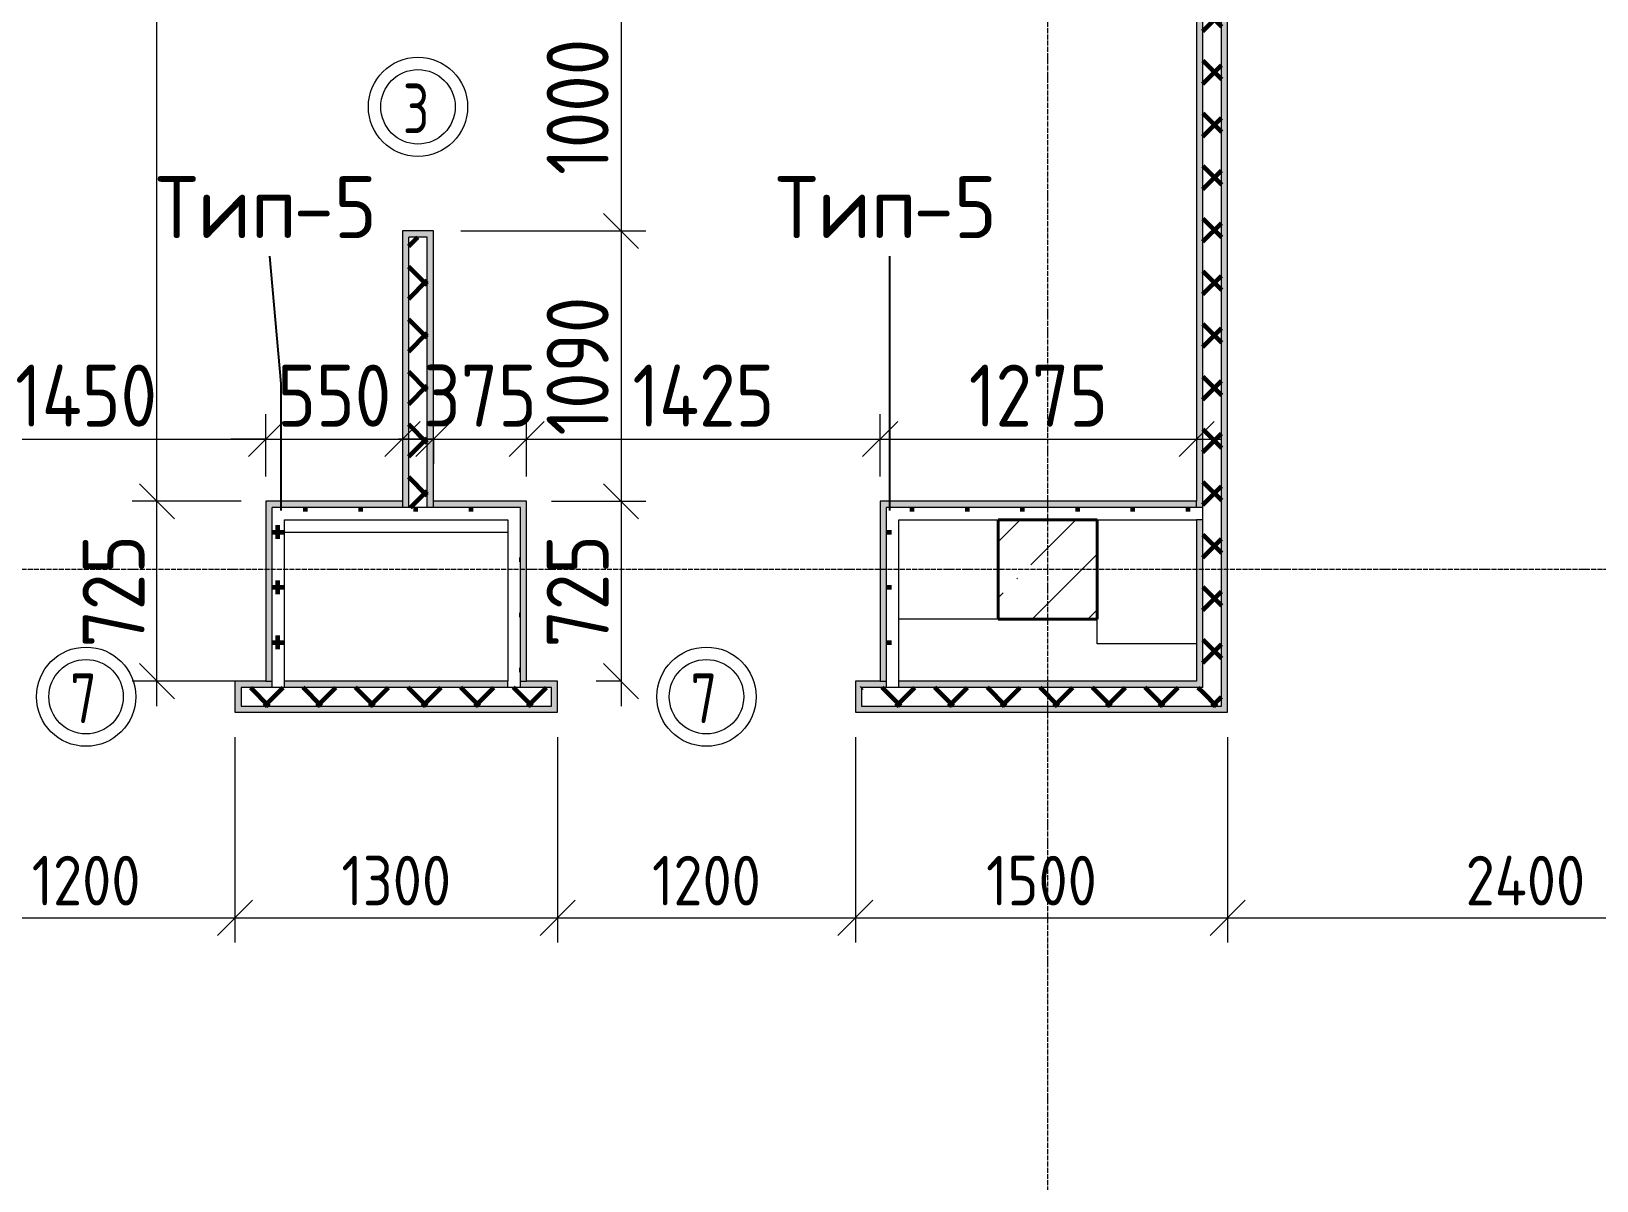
# Model space of a CAD drawing. Header units: millimetres. Extents: x -60946 to 138510, y -262288 to 24501.
# Drawn here: x 29714 to 36022, y -97007 to -92375 of the extents above; entities that cross this region are included whole.
import ezdxf

# ---------------------------------------------------------------- set-up
doc = ezdxf.new("R2010")
doc.units = ezdxf.units.MM
doc.linetypes.add('ADSK_Линия сетки', pattern=[25, 20, -2.5, 0, -2.5])
for name, color, linetype, lineweight in [('2)Тип-2', 3, 'Continuous', 60), ('2)Тип-5', 1, 'Continuous', 60), ('Марки дверей', 7, 'Continuous', 20), ('Несущие колонны', 7, 'Continuous', 18), ('Оси', 7, 'Continuous', 9), ('Перекрытие', 7, 'Continuous', 18), ('Размеры', 7, 'Continuous', 9), ('Стены внутренние', 7, 'Continuous', 18), ('Стены штриховка', 7, 'Continuous', 9)]:
    doc.layers.add(name, color=color, linetype=linetype, lineweight=lineweight)
doc.styles.add('GOST Common_2', font='', dxfattribs={"width": 0.9, "height": 250})
doc.styles.add('GOST Common_3', font='', dxfattribs={"width": 0.9, "height": 200})
doc.styles.add('GOST Common_4', font='', dxfattribs={"height": 250})
doc.styles.add('GOST Common_B', font='', dxfattribs={"width": 0.8, "height": 200})
doc.styles.get('GOST Common_2').set_extended_font_data('GOST Common')
doc.styles.get('GOST Common_3').set_extended_font_data('GOST Common')
doc.styles.get('GOST Common_4').set_extended_font_data('GOST Common')
doc.styles.get('GOST Common_B').set_extended_font_data('GOST Common', bold=True)
doc.dimstyles.new('ADSK_Основной_2_0_2', dxfattribs={"dimscale": 304.8, "dimtxt": 201.142999, "dimasz": 0.463911, "dimexe": 0.328084, "dimexo": 0.328084, "dimgap": 0.164042, "dimtad": 1, "dimdec": 3, "dimrnd": 0.001, "dimdsep": 46, "dimtxsty": 'GOST Common_3', "dimblk1": 'OBLIQUE', "dimblk2": 'OBLIQUE', "dimsah": 1, "dimcen": 0.09, "dimdle": 0.328084, "dimazin": 2, "dimtfac": 1, "dimtdec": 4, "dimtix": 1, "dimtmove": 0, "dimatfit": 3, "dimfxl": 1, "dimtvp": 1, "dimtolj": 1, "dimtzin": 0, "dimlwd": 20, "dimlwe": 20, "dimarcsym": 2})
doc.dimstyles.new('ADSK_Основной_2_0_3', dxfattribs={"dimscale": 304.8, "dimtxt": 201.142999, "dimasz": 0.463911, "dimexe": 0.328084, "dimexo": 0.328084, "dimgap": 0.164042, "dimtad": 1, "dimdec": 3, "dimrnd": 0.001, "dimdsep": 46, "dimtxsty": 'GOST Common_2', "dimblk1": 'OBLIQUE', "dimblk2": 'OBLIQUE', "dimsah": 1, "dimcen": 0.09, "dimdle": 0.328084, "dimazin": 2, "dimtfac": 1, "dimtdec": 4, "dimtix": 1, "dimtmove": 0, "dimatfit": 3, "dimfxl": 1, "dimtvp": 1, "dimtolj": 1, "dimtzin": 0, "dimlwd": 20, "dimlwe": 20, "dimarcsym": 2})
pattern_1 = [(45, (9.36, -97949.04), (-106.066, 106.066), []), (135, (9.36, -97949.04), (-106.066, -106.066), [])]
pattern_2 = [(0, (9.36, -97949.04), (111.125, 111.125), [55.562, -166.687]), (90, (37.14, -97976.82), (-111.125, 111.125), [55.562, -166.687])]

# ---------------------------------------------------------------- blocks, each defined once
blk = doc.blocks.new('ADSK_КолоннаЖБ_Прямоугольная - 400x400 мм-1807143-Кладочный план 2-го этаж')
at = {"layer": 'Несущие колонны', "lineweight": 40}
for p, q in [((-200, 200), (200, 200)), ((-200, -200), (-200, 200)), ((200, 200), (200, -200)), ((200, -200), (-200, -200))]:
    blk.add_line(p, q, dxfattribs=at)
blk = doc.blocks.new('_Oblique')
at = {"color": 0, "linetype": 'ByBlock', "lineweight": -2}
blk.add_line((-0.5, -0.5), (0.5, 0.5), dxfattribs=at)
blk = doc.blocks.new('*D4799')
at = {"layer": 'Defpoints', "color": 0, "transparency": 16777216}
for p in [(29334.4, -95119.1), (30534.4, -95119.1), (30534.4, -95947.8)]:
    blk.add_point(p, dxfattribs=at)
at = {"layer": 'Размеры', "color": 0, "lineweight": 20, "transparency": 16777216}
for p, q in [((29334.4, -95219.1), (29334.4, -96047.8)), ((30534.4, -95219.1), (30534.4, -96047.8)), ((29234.4, -95947.8), (30634.4, -95947.8))]:
    blk.add_line(p, q, dxfattribs=at)
at = {"layer": 'Размеры', "color": 0, "lineweight": 20, "transparency": 16777216, "xscale": 141.4, "yscale": 141.4, "zscale": 141.4, "rotation": 180}
blk.add_blockref('_Oblique', (29334.4, -95947.8), dxfattribs=at)
at = {"layer": 'Размеры', "color": 0, "lineweight": 20, "transparency": 16777216, "xscale": 141.4, "yscale": 141.4, "zscale": 141.4}
blk.add_blockref('_Oblique', (30534.4, -95947.8), dxfattribs=at)
at = {"layer": 'Размеры', "color": 0, "lineweight": 9, "transparency": 16777216, "insert": (29934.4, -95797.8), "char_height": 200, "width": 560.473, "attachment_point": 5, "style": 'GOST Common_3'}
blk.add_mtext('\\A1;1200', dxfattribs=at)
blk = doc.blocks.new('*D4800')
at = {"layer": 'Defpoints', "color": 0, "transparency": 16777216}
for p in [(30534.4, -95119.1), (31834.4, -95119.1), (31834.4, -95947.8)]:
    blk.add_point(p, dxfattribs=at)
at = {"layer": 'Размеры', "color": 0, "lineweight": 20, "transparency": 16777216}
for p, q in [((30534.4, -95219.1), (30534.4, -96047.8)), ((31834.4, -95219.1), (31834.4, -96047.8)), ((30434.4, -95947.8), (31934.4, -95947.8))]:
    blk.add_line(p, q, dxfattribs=at)
at = {"layer": 'Размеры', "color": 0, "lineweight": 20, "transparency": 16777216, "xscale": 141.4, "yscale": 141.4, "zscale": 141.4, "rotation": 180}
blk.add_blockref('_Oblique', (30534.4, -95947.8), dxfattribs=at)
at = {"layer": 'Размеры', "color": 0, "lineweight": 20, "transparency": 16777216, "xscale": 141.4, "yscale": 141.4, "zscale": 141.4}
blk.add_blockref('_Oblique', (31834.4, -95947.8), dxfattribs=at)
at = {"layer": 'Размеры', "color": 0, "lineweight": 9, "transparency": 16777216, "insert": (31184.4, -95797.8), "char_height": 200, "width": 560.473, "attachment_point": 5, "style": 'GOST Common_3'}
blk.add_mtext('\\A1;1300', dxfattribs=at)
blk = doc.blocks.new('*D4801')
at = {"layer": 'Defpoints', "color": 0, "transparency": 16777216}
for p in [(31834.4, -95119.1), (33034.4, -95119.1), (33034.4, -95947.8)]:
    blk.add_point(p, dxfattribs=at)
at = {"layer": 'Размеры', "color": 0, "lineweight": 20, "transparency": 16777216}
for p, q in [((31834.4, -95219.1), (31834.4, -96047.8)), ((33034.4, -95219.1), (33034.4, -96047.8)), ((31734.4, -95947.8), (33134.4, -95947.8))]:
    blk.add_line(p, q, dxfattribs=at)
at = {"layer": 'Размеры', "color": 0, "lineweight": 20, "transparency": 16777216, "xscale": 141.4, "yscale": 141.4, "zscale": 141.4, "rotation": 180}
blk.add_blockref('_Oblique', (31834.4, -95947.8), dxfattribs=at)
at = {"layer": 'Размеры', "color": 0, "lineweight": 20, "transparency": 16777216, "xscale": 141.4, "yscale": 141.4, "zscale": 141.4}
blk.add_blockref('_Oblique', (33034.4, -95947.8), dxfattribs=at)
at = {"layer": 'Размеры', "color": 0, "lineweight": 9, "transparency": 16777216, "insert": (32434.4, -95797.8), "char_height": 200, "width": 560.473, "attachment_point": 5, "style": 'GOST Common_3'}
blk.add_mtext('\\A1;1200', dxfattribs=at)
blk = doc.blocks.new('*D4802')
at = {"layer": 'Defpoints', "color": 0, "transparency": 16777216}
for p in [(33034.4, -95119.1), (34534.4, -95119.1), (34534.4, -95947.8)]:
    blk.add_point(p, dxfattribs=at)
at = {"layer": 'Размеры', "color": 0, "lineweight": 20, "transparency": 16777216}
for p, q in [((33034.4, -95219.1), (33034.4, -96047.8)), ((34534.4, -95219.1), (34534.4, -96047.8)), ((32934.4, -95947.8), (34634.4, -95947.8))]:
    blk.add_line(p, q, dxfattribs=at)
at = {"layer": 'Размеры', "color": 0, "lineweight": 20, "transparency": 16777216, "xscale": 141.4, "yscale": 141.4, "zscale": 141.4, "rotation": 180}
blk.add_blockref('_Oblique', (33034.4, -95947.8), dxfattribs=at)
at = {"layer": 'Размеры', "color": 0, "lineweight": 20, "transparency": 16777216, "xscale": 141.4, "yscale": 141.4, "zscale": 141.4}
blk.add_blockref('_Oblique', (34534.4, -95947.8), dxfattribs=at)
at = {"layer": 'Размеры', "color": 0, "lineweight": 9, "transparency": 16777216, "insert": (33784.4, -95797.8), "char_height": 200, "width": 560.473, "attachment_point": 5, "style": 'GOST Common_3'}
blk.add_mtext('\\A1;1500', dxfattribs=at)
blk = doc.blocks.new('*D4803')
at = {"layer": 'Defpoints', "color": 0, "transparency": 16777216}
for p in [(34534.4, -95119.1), (36934.4, -95344.1), (36934.4, -95947.8)]:
    blk.add_point(p, dxfattribs=at)
at = {"layer": 'Размеры', "color": 0, "lineweight": 20, "transparency": 16777216}
for p, q in [((34534.4, -95219.1), (34534.4, -96047.8)), ((36934.4, -95444.1), (36934.4, -96047.8)), ((34434.4, -95947.8), (37034.4, -95947.8))]:
    blk.add_line(p, q, dxfattribs=at)
at = {"layer": 'Размеры', "color": 0, "lineweight": 20, "transparency": 16777216, "xscale": 141.4, "yscale": 141.4, "zscale": 141.4, "rotation": 180}
blk.add_blockref('_Oblique', (34534.4, -95947.8), dxfattribs=at)
at = {"layer": 'Размеры', "color": 0, "lineweight": 20, "transparency": 16777216, "xscale": 141.4, "yscale": 141.4, "zscale": 141.4}
blk.add_blockref('_Oblique', (36934.4, -95947.8), dxfattribs=at)
at = {"layer": 'Размеры', "color": 0, "lineweight": 9, "transparency": 16777216, "insert": (35734.4, -95797.8), "char_height": 200, "width": 625.93, "attachment_point": 5, "style": 'GOST Common_3'}
blk.add_mtext('\\A1;2400', dxfattribs=at)
blk = doc.blocks.new('*D4959')
at = {"layer": 'Defpoints', "color": 0, "transparency": 16777216}
for p in [(30659.4, -94018.1), (29209.4, -94269.1), (30659.4, -94269.1)]:
    blk.add_point(p, dxfattribs=at)
at = {"layer": 'Размеры', "color": 0, "lineweight": 20, "transparency": 16777216}
for p, q in [((29209.4, -94169.1), (29209.4, -93918.1)), ((30659.4, -94169.1), (30659.4, -93918.1)), ((29109.4, -94018.1), (30759.4, -94018.1))]:
    blk.add_line(p, q, dxfattribs=at)
at = {"layer": 'Размеры', "color": 0, "lineweight": 20, "transparency": 16777216, "xscale": 141.4, "yscale": 141.4, "zscale": 141.4, "rotation": 180}
blk.add_blockref('_Oblique', (29209.4, -94018.1), dxfattribs=at)
at = {"layer": 'Размеры', "color": 0, "lineweight": 20, "transparency": 16777216, "xscale": 141.4, "yscale": 141.4, "zscale": 141.4}
blk.add_blockref('_Oblique', (30659.4, -94018.1), dxfattribs=at)
at = {"layer": 'Размеры', "color": 0, "lineweight": 9, "transparency": 16777216, "insert": (29934.4, -93843.1), "char_height": 250, "width": 580.928, "attachment_point": 5, "style": 'GOST Common_2'}
blk.add_mtext('\\A1;1450', dxfattribs=at)
blk = doc.blocks.new('*D4960')
at = {"layer": 'Defpoints', "color": 0, "transparency": 16777216}
for p in [(31209.4, -93918.1), (31209.4, -94018.1), (30659.4, -94269.1)]:
    blk.add_point(p, dxfattribs=at)
at = {"layer": 'Размеры', "color": 0, "lineweight": 20, "transparency": 16777216}
for p, q in [((30659.4, -94169.1), (30659.4, -93918.1)), ((30659.4, -94018.1), (30518, -94018.1)), ((30659.4, -94018.1), (31209.4, -94018.1)), ((31209.4, -94018.1), (31209.4, -94118.1)), ((31209.4, -94018.1), (31350.8, -94018.1))]:
    blk.add_line(p, q, dxfattribs=at)
at = {"layer": 'Размеры', "color": 0, "lineweight": 20, "transparency": 16777216, "xscale": 141.4, "yscale": 141.4, "zscale": 141.4}
blk.add_blockref('_Oblique', (30659.4, -94018.1), dxfattribs=at)
at = {"layer": 'Размеры', "color": 0, "lineweight": 20, "transparency": 16777216, "xscale": 141.4, "yscale": 141.4, "zscale": 141.4, "rotation": 180}
blk.add_blockref('_Oblique', (31209.4, -94018.1), dxfattribs=at)
at = {"layer": 'Размеры', "color": 0, "lineweight": 9, "transparency": 16777216, "insert": (30934.4, -93843.1), "char_height": 250, "width": 454.106, "attachment_point": 5, "style": 'GOST Common_2'}
blk.add_mtext('\\A1;550', dxfattribs=at)
blk = doc.blocks.new('*D4961')
at = {"layer": 'Defpoints', "color": 0, "transparency": 16777216}
for p in [(31334.4, -93918.1), (31709.4, -94018.1), (31709.4, -94269.1)]:
    blk.add_point(p, dxfattribs=at)
at = {"layer": 'Размеры', "color": 0, "lineweight": 20, "transparency": 16777216}
for p, q in [((31709.4, -94169.1), (31709.4, -93918.1)), ((31334.4, -94018.1), (31193, -94018.1)), ((31334.4, -94018.1), (31334.4, -94118.1)), ((31334.4, -94018.1), (31709.4, -94018.1)), ((31709.4, -94018.1), (31850.8, -94018.1))]:
    blk.add_line(p, q, dxfattribs=at)
at = {"layer": 'Размеры', "color": 0, "lineweight": 20, "transparency": 16777216, "xscale": 141.4, "yscale": 141.4, "zscale": 141.4}
blk.add_blockref('_Oblique', (31334.4, -94018.1), dxfattribs=at)
at = {"layer": 'Размеры', "color": 0, "lineweight": 20, "transparency": 16777216, "xscale": 141.4, "yscale": 141.4, "zscale": 141.4, "rotation": 180}
blk.add_blockref('_Oblique', (31709.4, -94018.1), dxfattribs=at)
at = {"layer": 'Размеры', "color": 0, "lineweight": 9, "transparency": 16777216, "insert": (31521.9, -93843.1), "char_height": 250, "width": 454.106, "attachment_point": 5, "style": 'GOST Common_2'}
blk.add_mtext('\\A1;375', dxfattribs=at)
blk = doc.blocks.new('*D4962')
at = {"layer": 'Defpoints', "color": 0, "transparency": 16777216}
for p in [(33134.4, -94018.1), (31709.4, -94269.1), (33134.4, -94269.1)]:
    blk.add_point(p, dxfattribs=at)
at = {"layer": 'Размеры', "color": 0, "lineweight": 20, "transparency": 16777216}
for p, q in [((31709.4, -94169.1), (31709.4, -93918.1)), ((33134.4, -94169.1), (33134.4, -93918.1)), ((31609.4, -94018.1), (33234.4, -94018.1))]:
    blk.add_line(p, q, dxfattribs=at)
at = {"layer": 'Размеры', "color": 0, "lineweight": 20, "transparency": 16777216, "xscale": 141.4, "yscale": 141.4, "zscale": 141.4, "rotation": 180}
blk.add_blockref('_Oblique', (31709.4, -94018.1), dxfattribs=at)
at = {"layer": 'Размеры', "color": 0, "lineweight": 20, "transparency": 16777216, "xscale": 141.4, "yscale": 141.4, "zscale": 141.4}
blk.add_blockref('_Oblique', (33134.4, -94018.1), dxfattribs=at)
at = {"layer": 'Размеры', "color": 0, "lineweight": 9, "transparency": 16777216, "insert": (32421.9, -93843.1), "char_height": 250, "width": 580.928, "attachment_point": 5, "style": 'GOST Common_2'}
blk.add_mtext('\\A1;1425', dxfattribs=at)
blk = doc.blocks.new('*D4963')
at = {"layer": 'Defpoints', "color": 0, "transparency": 16777216}
for p in [(34409.4, -93918.1), (34409.4, -94018.1), (33134.4, -94269.1)]:
    blk.add_point(p, dxfattribs=at)
at = {"layer": 'Размеры', "color": 0, "lineweight": 20, "transparency": 16777216}
for p, q in [((33134.4, -94169.1), (33134.4, -93918.1)), ((33034.4, -94018.1), (34509.4, -94018.1)), ((34409.4, -94018.1), (34409.4, -94118.1))]:
    blk.add_line(p, q, dxfattribs=at)
at = {"layer": 'Размеры', "color": 0, "lineweight": 20, "transparency": 16777216, "xscale": 141.4, "yscale": 141.4, "zscale": 141.4, "rotation": 180}
blk.add_blockref('_Oblique', (33134.4, -94018.1), dxfattribs=at)
at = {"layer": 'Размеры', "color": 0, "lineweight": 20, "transparency": 16777216, "xscale": 141.4, "yscale": 141.4, "zscale": 141.4}
blk.add_blockref('_Oblique', (34409.4, -94018.1), dxfattribs=at)
at = {"layer": 'Размеры', "color": 0, "lineweight": 9, "transparency": 16777216, "insert": (33771.9, -93843.1), "char_height": 250, "width": 560.473, "attachment_point": 5, "style": 'GOST Common_2'}
blk.add_mtext('\\A1;1275', dxfattribs=at)
blk = doc.blocks.new('*D4972')
at = {"layer": 'Defpoints', "color": 0, "transparency": 16777216}
for p in [(30220, -94269.1), (30659.4, -94269.1), (30734.4, -94994.1)]:
    blk.add_point(p, dxfattribs=at)
at = {"layer": 'Размеры', "color": 0, "lineweight": 20, "transparency": 16777216}
for p, q in [((30220, -95094.1), (30220, -94169.1)), ((30559.4, -94269.1), (30120, -94269.1)), ((30634.4, -94994.1), (30120, -94994.1))]:
    blk.add_line(p, q, dxfattribs=at)
at = {"layer": 'Размеры', "color": 0, "lineweight": 20, "transparency": 16777216, "xscale": 141.4, "yscale": 141.4, "zscale": 141.4}
for p, rotation in [((30220, -94269.1), 90), ((30220, -94994.1), 270)]:
    blk.add_blockref('_Oblique', p, dxfattribs=dict(at, rotation=rotation))
at = {"layer": 'Размеры', "color": 0, "lineweight": 9, "transparency": 16777216, "insert": (30045, -94631.6), "char_height": 250, "width": 454.106, "attachment_point": 5, "rotation": 90, "style": 'GOST Common_2'}
blk.add_mtext('\\A1;725', dxfattribs=at)
blk = doc.blocks.new('*D4973')
at = {"layer": 'Defpoints', "color": 0, "transparency": 16777216}
for p in [(30120, -88594.1), (30220, -88594.1), (30659.4, -94269.1)]:
    blk.add_point(p, dxfattribs=at)
at = {"layer": 'Размеры', "color": 0, "lineweight": 20, "transparency": 16777216}
for p, q in [((30220, -94369.1), (30220, -88494.1)), ((30220, -88594.1), (30320, -88594.1)), ((30559.4, -94269.1), (30120, -94269.1))]:
    blk.add_line(p, q, dxfattribs=at)
at = {"layer": 'Размеры', "color": 0, "lineweight": 20, "transparency": 16777216, "xscale": 141.4, "yscale": 141.4, "zscale": 141.4}
for p, rotation in [((30220, -88594.1), 90), ((30220, -94269.1), 270)]:
    blk.add_blockref('_Oblique', p, dxfattribs=dict(at, rotation=rotation))
at = {"layer": 'Размеры', "color": 0, "lineweight": 9, "transparency": 16777216, "insert": (30045, -91431.6), "char_height": 250, "width": 605.475, "attachment_point": 5, "rotation": 90, "style": 'GOST Common_2'}
blk.add_mtext('\\A1;5675', dxfattribs=at)
blk = doc.blocks.new('*D4978')
at = {"layer": 'Defpoints', "color": 0, "transparency": 16777216}
for p in [(31344.4, -92179.1), (31344.4, -93179.1), (32090.1, -93179.1)]:
    blk.add_point(p, dxfattribs=at)
at = {"layer": 'Размеры', "color": 0, "lineweight": 20, "transparency": 16777216}
for p, q in [((32090.1, -92079.1), (32090.1, -93279.1)), ((31444.4, -92179.1), (32190.1, -92179.1)), ((31444.4, -93179.1), (32190.1, -93179.1))]:
    blk.add_line(p, q, dxfattribs=at)
at = {"layer": 'Размеры', "color": 0, "lineweight": 20, "transparency": 16777216, "xscale": 141.4, "yscale": 141.4, "zscale": 141.4}
for p, rotation in [((32090.1, -92179.1), 90), ((32090.1, -93179.1), 270)]:
    blk.add_blockref('_Oblique', p, dxfattribs=dict(at, rotation=rotation))
at = {"layer": 'Размеры', "color": 0, "lineweight": 9, "transparency": 16777216, "insert": (31915.1, -92679.1), "char_height": 250, "width": 560.473, "attachment_point": 5, "rotation": 90, "style": 'GOST Common_2'}
blk.add_mtext('\\A1;1000', dxfattribs=at)
blk = doc.blocks.new('*D4979')
at = {"layer": 'Defpoints', "color": 0, "transparency": 16777216}
for p in [(31344.4, -93179.1), (31709.4, -94269.1), (32090.1, -94269.1)]:
    blk.add_point(p, dxfattribs=at)
at = {"layer": 'Размеры', "color": 0, "lineweight": 20, "transparency": 16777216}
for p, q in [((32090.1, -93079.1), (32090.1, -94369.1)), ((31444.4, -93179.1), (32190.1, -93179.1)), ((31809.4, -94269.1), (32190.1, -94269.1))]:
    blk.add_line(p, q, dxfattribs=at)
at = {"layer": 'Размеры', "color": 0, "lineweight": 20, "transparency": 16777216, "xscale": 141.4, "yscale": 141.4, "zscale": 141.4}
for p, rotation in [((32090.1, -93179.1), 90), ((32090.1, -94269.1), 270)]:
    blk.add_blockref('_Oblique', p, dxfattribs=dict(at, rotation=rotation))
at = {"layer": 'Размеры', "color": 0, "lineweight": 9, "transparency": 16777216, "insert": (31915.1, -93724.1), "char_height": 250, "width": 560.473, "attachment_point": 5, "rotation": 90, "style": 'GOST Common_2'}
blk.add_mtext('\\A1;1090', dxfattribs=at)
blk = doc.blocks.new('*D4980')
at = {"layer": 'Defpoints', "color": 0, "transparency": 16777216}
for p in [(31709.4, -94269.1), (32090.1, -94994.1), (32190.1, -94994.1)]:
    blk.add_point(p, dxfattribs=at)
at = {"layer": 'Размеры', "color": 0, "lineweight": 20, "transparency": 16777216}
for p, q in [((32090.1, -94169.1), (32090.1, -95094.1)), ((31809.4, -94269.1), (32190.1, -94269.1)), ((32090.1, -94994.1), (31990.1, -94994.1))]:
    blk.add_line(p, q, dxfattribs=at)
at = {"layer": 'Размеры', "color": 0, "lineweight": 20, "transparency": 16777216, "xscale": 141.4, "yscale": 141.4, "zscale": 141.4}
for p, rotation in [((32090.1, -94269.1), 90), ((32090.1, -94994.1), 270)]:
    blk.add_blockref('_Oblique', p, dxfattribs=dict(at, rotation=rotation))
at = {"layer": 'Размеры', "color": 0, "lineweight": 9, "transparency": 16777216, "insert": (31915.1, -94631.6), "char_height": 250, "width": 454.106, "attachment_point": 5, "rotation": 90, "style": 'GOST Common_2'}
blk.add_mtext('\\A1;725', dxfattribs=at)
blk = doc.blocks.new('М_двери1 - Марка экземпляра 2-3719212-Кладочный план 2-го этаж')
at = {"layer": 'Марки дверей'}
for radius in [2, 1.5]:
    blk.add_circle((0, 0), radius, dxfattribs=at)

msp = doc.modelspace()

# ---------------------------------------------------------------- hatches: boundary and pattern name
at = {"layer": '2)Тип-2'}
h = msp.add_hatch(color=256, dxfattribs=at)
h.paths.add_polyline_path([(31309.3615, -94294.0666), (31334.3615, -94294.0666), (31334.3615, -93179.0666), (31209.3615, -93179.0666), (31209.3615, -93204.0666), (31309.3615, -93204.0666), (31309.3615, -94269.0666)])
h.paths.add_polyline_path([(31334.3615, -92179.0666), (31334.3615, -88594.0666), (31309.3615, -88594.0666), (31309.3615, -92154.0666), (31209.3615, -92154.0666), (31209.3615, -92179.0666)])
h = msp.add_hatch(color=256, dxfattribs=at)
h.paths.add_polyline_path([(31209.3615, -94294.0666), (31234.3615, -94294.0666), (31234.3615, -93204.0666), (31209.3615, -93204.0666), (31209.3615, -94269.0666)])
h.paths.add_polyline_path([(31234.3615, -92154.0666), (31234.3615, -88594.0666), (31209.3615, -88594.0666), (31209.3615, -92154.0666)])
h = msp.add_hatch(dxfattribs=at)
h.set_pattern_fill('FP_4', color=256, style=0, pattern_type=2)
h.set_pattern_definition(pattern_1)
h.paths.add_polyline_path([(31309.3615, -94294.0666), (31309.3615, -93204.0666), (31234.3615, -93204.0666), (31234.3615, -94294.0666)])
h.paths.add_polyline_path([(31309.3615, -92154.0666), (31309.3615, -88594.0666), (31234.3615, -88594.0666), (31234.3615, -92154.0666)])
h = msp.add_hatch(color=256, dxfattribs=at)
h.paths.add_polyline_path([(34434.3615, -95019.0666), (34434.3615, -94344.0666), (34409.3615, -94344.0666), (34409.3615, -95019.0666)])
h.paths.add_polyline_path([(34409.3615, -94294.0666), (34434.3615, -94294.0666), (34434.3615, -88594.0666), (34409.3615, -88594.0666), (34409.3615, -94269.0666)])
h = msp.add_hatch(dxfattribs=at)
h.set_pattern_fill('FP_4', color=256, style=0, pattern_type=2)
h.set_pattern_definition(pattern_1)
h.paths.add_polyline_path([(34434.3615, -95094.0666), (34509.3615, -95094.0666), (34509.3615, -88594.0666), (34434.3615, -88594.0666), (34434.3615, -95038.6924)])
msp.add_hatch(color=256, dxfattribs=at).paths.add_polyline_path([(34509.3615, -95119.0666), (34534.3615, -95119.0666), (34534.3615, -88594.0666), (34509.3615, -88594.0666), (34509.3615, -95094.0666)])
h = msp.add_hatch(color=256, dxfattribs=at)
h.paths.add_polyline_path([(23334.3615, -95119.0666), (23334.3615, -94994.0666), (23184.3615, -94994.0666), (23184.3615, -95019.0666), (23309.3615, -95019.0666), (23309.3615, -95119.0666)])
h.paths.add_polyline_path([(30559.3615, -95119.0666), (30559.3615, -95019.0666), (30684.3615, -95019.0666), (30684.3615, -94994.0666), (30534.3615, -94994.0666), (30534.3615, -95119.0666)])
h.paths.add_polyline_path([(29334.3615, -95119.0666), (29334.3615, -94994.0666), (26409.3615, -94994.0666), (26409.3615, -95119.0666), (26434.3615, -95119.0666), (26434.3615, -95019.0666), (29309.3615, -95019.0666), (29309.3615, -95119.0666)])
h.paths.add_polyline_path([(33034.3615, -95119.0666), (33059.3615, -95119.0666), (33059.3615, -95019.0666), (33159.3615, -95019.0666), (33159.3615, -94994.0666), (33034.3615, -94994.0666)])
h.paths.add_polyline_path([(25198.8152, -95119.0666), (25209.3615, -95119.0666), (25209.3615, -94994.0666), (25059.3615, -94994.0666), (25059.3615, -95019.0666), (25184.3615, -95019.0666), (25184.3615, -95119.0666)])
h.paths.add_polyline_path([(31809.3615, -95119.0666), (31834.3615, -95119.0666), (31834.3615, -94994.0666), (31684.3615, -94994.0666), (31684.3615, -95019.0666), (31809.3615, -95019.0666), (31809.3615, -95094.0666)])
h.paths.add_polyline_path([(24534.3615, -95119.0666), (24559.3615, -95119.0666), (24559.3615, -95019.0666), (24684.3615, -95019.0666), (24684.3615, -94994.0666), (24534.3615, -94994.0666)])
h.paths.add_polyline_path([(13459.3615, -95119.0666), (13459.3615, -94994.0666), (13359.3615, -94994.0666), (13359.3615, -95019.0666), (13434.3615, -95019.0666), (13434.3615, -95119.0666)])
h.paths.add_polyline_path([(14509.3615, -95119.0666), (14534.3615, -95119.0666), (14534.3615, -95019.0666), (14609.3615, -95019.0666), (14609.3615, -94994.0666), (14509.3615, -94994.0666)])
h.paths.add_polyline_path([(18159.3615, -95119.0666), (18159.3615, -95019.0666), (18284.3615, -95019.0666), (18284.3615, -94994.0666), (18134.3615, -94994.0666), (18134.3615, -95119.0666)])
h.paths.add_polyline_path([(20584.3615, -95119.0666), (20584.3615, -95019.0666), (20709.3615, -95019.0666), (20709.3615, -94994.0666), (20559.3615, -94994.0666), (20559.3615, -95119.0666)])
h.paths.add_polyline_path([(16909.3615, -95119.0666), (16934.3615, -95119.0666), (16934.3615, -94994.0666), (16784.3615, -94994.0666), (16784.3615, -95019.0666), (16909.3615, -95019.0666), (16909.3615, -95094.0666)])
h.paths.add_polyline_path([(19359.3615, -95119.0666), (19359.3615, -94994.0666), (19209.3615, -94994.0666), (19209.3615, -95019.0666), (19334.3615, -95019.0666), (19334.3615, -95119.0666)])
h.paths.add_polyline_path([(34409.3615, -95019.0666), (34409.3615, -94994.0666), (33209.3615, -94994.0666), (33209.3615, -95019.0666), (33885.653, -95019.0666)])
h.paths.add_polyline_path([(30990.0404, -95019.0666), (31634.3615, -95019.0666), (31634.3615, -94994.0666), (30734.3615, -94994.0666), (30734.3615, -95019.0666)])
h.paths.add_polyline_path([(12609.3615, -95019.0666), (13309.3615, -95019.0666), (13309.3615, -94994.0666), (12609.3615, -94994.0666)])
h.paths.add_polyline_path([(18334.3615, -95019.0666), (19159.3615, -95019.0666), (19159.3615, -94994.0666), (18334.3615, -94994.0666)])
h.paths.add_polyline_path([(24734.3615, -95019.0666), (25009.3615, -95019.0666), (25009.3615, -94994.0666), (24734.3615, -94994.0666)])
h.paths.add_polyline_path([(14659.3615, -95019.0666), (16734.3615, -95019.0666), (16734.3615, -94994.0666), (14659.3615, -94994.0666)])
h.paths.add_polyline_path([(20759.3615, -95019.0666), (23134.3615, -95019.0666), (23134.3615, -94994.0666), (20759.3615, -94994.0666)])
h = msp.add_hatch(dxfattribs=at)
h.set_pattern_fill('FP_4', color=256, style=0, pattern_type=2)
h.set_pattern_definition(pattern_1)
h.paths.add_polyline_path([(28094.4278, -95094.0666), (29309.3615, -95094.0666), (29309.3615, -95019.0666), (26434.3615, -95019.0666), (26434.3615, -95094.0666), (27370.5247, -95094.0666)])
h.paths.add_polyline_path([(23309.3615, -95094.0666), (23309.3615, -95019.0666), (20584.3615, -95019.0666), (20584.3615, -95094.0666), (23027.1058, -95094.0666)])
h.paths.add_polyline_path([(34434.3615, -95094.0666), (34434.3615, -95019.0666), (33059.3615, -95019.0666), (33059.3615, -95094.0666), (34409.3615, -95094.0666)])
h.paths.add_polyline_path([(19334.3615, -95094.0666), (19334.3615, -95019.0666), (18159.3615, -95019.0666), (18159.3615, -95094.0666), (18683.6869, -95094.0666)])
h.paths.add_polyline_path([(30559.3615, -95094.0666), (31809.3615, -95094.0666), (31809.3615, -95019.0666), (30559.3615, -95019.0666)])
h.paths.add_polyline_path([(24559.3615, -95094.0666), (25184.3615, -95094.0666), (25184.3615, -95019.0666), (24559.3615, -95019.0666)])
h.paths.add_polyline_path([(14534.3615, -95094.0666), (16909.3615, -95094.0666), (16909.3615, -95019.0666), (14534.3615, -95019.0666)])
h.paths.add_polyline_path([(13434.3615, -95094.0666), (13434.3615, -95019.0666), (12609.3615, -95019.0666), (12609.3615, -95094.0666), (12892.4618, -95094.0666)])
h = msp.add_hatch(color=256, dxfattribs=at)
h.paths.add_polyline_path([(34409.3615, -95119.0666), (34509.3615, -95119.0666), (34509.3615, -95094.0666), (33059.3615, -95094.0666), (33059.3615, -95119.0666), (33885.653, -95119.0666)])
h.paths.add_polyline_path([(23309.3615, -95119.0666), (23309.3615, -95094.0666), (20584.3615, -95094.0666), (20584.3615, -95119.0666), (23027.1058, -95119.0666)])
h.paths.add_polyline_path([(24559.3615, -95119.0666), (25184.3615, -95119.0666), (25184.3615, -95094.0666), (24559.3615, -95094.0666)])
h.paths.add_polyline_path([(26434.3615, -95119.0666), (29309.3615, -95119.0666), (29309.3615, -95094.0666), (26434.3615, -95094.0666)])
h.paths.add_polyline_path([(31713.9435, -95119.0666), (31809.3615, -95119.0666), (31809.3615, -95094.0666), (30559.3615, -95094.0666), (30559.3615, -95119.0666), (30990.0404, -95119.0666)])
h.paths.add_polyline_path([(18159.3615, -95119.0666), (19334.3615, -95119.0666), (19334.3615, -95094.0666), (18159.3615, -95094.0666)])
h.paths.add_polyline_path([(14534.3615, -95119.0666), (16909.3615, -95119.0666), (16909.3615, -95094.0666), (14534.3615, -95094.0666)])
h.paths.add_polyline_path([(12892.4618, -95119.0666), (13434.3615, -95119.0666), (13434.3615, -95094.0666), (12609.3615, -95094.0666), (12609.3615, -95119.0666)])
at = {"layer": '2)Тип-5', "true_color": 0xd50000}
for points in [[(30659.3615, -94994.0666), (30684.3615, -94994.0666), (30684.3615, -94269.0666), (30659.3615, -94269.0666), (30659.3615, -94320.1736)], [(31684.3615, -94994.0666), (31709.3615, -94994.0666), (31709.3615, -94269.0666), (31684.3615, -94269.0666), (31684.3615, -94320.1736)], [(33159.3615, -94994.0666), (33159.3615, -94269.0666), (33134.3615, -94269.0666), (33134.3615, -94994.0666)], [(34409.3615, -94294.0666), (34409.3615, -94269.0666), (33159.3615, -94269.0666), (33159.3615, -94294.0666), (33209.3615, -94294.0666)]]:
    msp.add_hatch(color=12, dxfattribs=at).paths.add_polyline_path(points)
h = msp.add_hatch(color=12, dxfattribs=at)
h.paths.add_polyline_path([(31209.3615, -94294.0666), (31209.3615, -94269.0666), (30684.3615, -94269.0666), (30684.3615, -94294.0666), (30990.0404, -94294.0666)])
h.paths.add_polyline_path([(31684.3615, -94294.0666), (31684.3615, -94269.0666), (31334.3615, -94269.0666), (31334.3615, -94294.0666), (31634.3615, -94294.0666)])
h = msp.add_hatch(dxfattribs=at)
h.set_pattern_fill('FP_7', color=12, style=0, pattern_type=2)
h.set_pattern_definition(pattern_2)
h.paths.add_polyline_path([(30734.3615, -95019.0666), (30734.3615, -94294.0666), (30684.3615, -94294.0666), (30684.3615, -95019.0666)])
h = msp.add_hatch(dxfattribs=at)
h.set_pattern_fill('FP_7', color=12, style=0, pattern_type=2)
h.set_pattern_definition(pattern_2)
h.paths.add_polyline_path([(31634.3615, -94344.0666), (31634.3615, -94294.0666), (30734.3615, -94294.0666), (30734.3615, -94344.0666), (30990.0404, -94344.0666)])
h = msp.add_hatch(dxfattribs=at)
h.set_pattern_fill('FP_7', color=12, style=0, pattern_type=2)
h.set_pattern_definition(pattern_2)
h.paths.add_polyline_path([(31634.3615, -95019.0666), (31684.3615, -95019.0666), (31684.3615, -94294.0666), (31634.3615, -94294.0666), (31634.3615, -94994.0666)])
h = msp.add_hatch(dxfattribs=at)
h.set_pattern_fill('FP_7', color=12, style=0, pattern_type=2)
h.set_pattern_definition(pattern_2)
h.paths.add_polyline_path([(33161.7498, -95019.0666), (33209.3615, -95019.0666), (33209.3615, -94294.0666), (33159.3615, -94294.0666), (33159.3615, -95019.0666)])
h = msp.add_hatch(dxfattribs=at)
h.set_pattern_fill('FP_7', color=12, style=0, pattern_type=2)
h.set_pattern_definition(pattern_2)
h.paths.add_polyline_path([(33885.653, -94344.0666), (34434.3615, -94344.0666), (34434.3615, -94294.0666), (33209.3615, -94294.0666), (33209.3615, -94344.0666)])
at = {"layer": 'Несущие колонны', "lineweight": 9}
h = msp.add_hatch(dxfattribs=at)
h.set_pattern_fill('FP_1', color=256, style=0, pattern_type=2)
h.set_pattern_definition([(45, (9.36, -97949.04), (-224.5064, 224.5064), []), (45, (233.87, -97949.04), (-224.5064, 224.5064), [396.875, -79.375, 3.353, -76.022])])
h.paths.add_polyline_path([(33885.653, -94744.0666), (34009.3615, -94744.0666), (34009.3615, -94344.0666), (33609.3615, -94344.0666), (33609.3615, -94744.0666)])

# ---------------------------------------------------------------- linework, layer by layer
at = {"layer": '2)Тип-5', "lineweight": 25}
for p, q in [((30720.9271, -93793.6743), (30675.0104, -93280.782)), ((33173.0746, -94306.5666), (33173.0746, -93280.782)), ((30720.9271, -94306.5666), (30720.9271, -93793.6743))]:
    msp.add_line(p, q, dxfattribs=at)
at = {"layer": 'Несущие колонны', "lineweight": 9}
for p, q in [((34009.3615, -94344.0666), (33609.3615, -94344.0666)), ((33609.3615, -94344.0666), (33609.3615, -94744.0666)), ((34009.3615, -94744.0666), (34009.3615, -94344.0666)), ((33609.3615, -94744.0666), (34009.3615, -94744.0666))]:
    msp.add_line(p, q, dxfattribs=at)
at = {"layer": 'Оси', "linetype": 'ADSK_Линия сетки', "lineweight": 5}
for p, q in [((33809.3615, -108922.9178), (33809.3615, -87921.5904)), ((62525.08, -94544.0666), (-25230.7352, -94544.0666))]:
    msp.add_line(p, q, dxfattribs=at)
at = {"layer": 'Перекрытие'}
for p, q in [((30734.3615, -94394.0666), (31634.3615, -94394.0666)), ((33609.3615, -94744.0666), (33209.3615, -94744.0666)), ((34009.3615, -94844.0666), (34009.3615, -94744.0666)), ((34409.3615, -94844.0666), (34009.3615, -94844.0666))]:
    msp.add_line(p, q, dxfattribs=at)
at = {"layer": 'Стены внутренние', "lineweight": 5}
for p, q in [((34409.3615, -88594.0666), (34409.3615, -94269.0666)), ((34534.3615, -95119.0666), (34534.3615, -88594.0666)), ((31209.3615, -93179.0666), (31209.3615, -94269.0666)), ((31334.3615, -93179.0666), (31209.3615, -93179.0666)), ((31334.3615, -94269.0666), (31334.3615, -93179.0666)), ((30659.3615, -94269.0666), (30659.3615, -94994.0666)), ((31209.3615, -94269.0666), (30659.3615, -94269.0666)), ((31709.3615, -94269.0666), (31334.3615, -94269.0666)), ((31709.3615, -94994.0666), (31709.3615, -94269.0666)), ((33134.3615, -94269.0666), (33134.3615, -94994.0666)), ((34409.3615, -94269.0666), (33134.3615, -94269.0666)), ((30734.3615, -94994.0666), (30734.3615, -94344.0666)), ((30734.3615, -94344.0666), (31634.3615, -94344.0666)), ((31634.3615, -94344.0666), (31634.3615, -94994.0666)), ((33209.3615, -94994.0666), (33209.3615, -94344.0666)), ((33209.3615, -94344.0666), (34409.3615, -94344.0666)), ((34409.3615, -94344.0666), (34409.3615, -94994.0666)), ((30659.3615, -94994.0666), (30534.3615, -94994.0666)), ((30534.3615, -94994.0666), (30534.3615, -95119.0666)), ((31634.3615, -94994.0666), (30734.3615, -94994.0666)), ((31834.3615, -94994.0666), (31709.3615, -94994.0666)), ((31834.3615, -95119.0666), (31834.3615, -94994.0666)), ((33134.3615, -94994.0666), (33034.3615, -94994.0666)), ((33034.3615, -94994.0666), (33034.3615, -95119.0666)), ((34409.3615, -94994.0666), (33209.3615, -94994.0666)), ((30534.3615, -95119.0666), (31834.3615, -95119.0666)), ((33034.3615, -95119.0666), (34534.3615, -95119.0666))]:
    msp.add_line(p, q, dxfattribs=at)
at = {"layer": 'Стены штриховка', "lineweight": 9}
for p, q in [((34434.3615, -95019.0666), (34434.3615, -88594.0666)), ((34509.3615, -95094.0666), (34509.3615, -88594.0666)), ((31309.3615, -93204.0666), (31234.3615, -93204.0666)), ((31234.3615, -94294.0666), (31234.3615, -93204.0666)), ((31309.3615, -94294.0666), (31309.3615, -93204.0666)), ((30684.3615, -95019.0666), (30684.3615, -94294.0666)), ((31684.3615, -94294.0666), (30684.3615, -94294.0666)), ((31209.3615, -94269.0666), (31209.3615, -94294.0666)), ((31334.3615, -94294.0666), (31334.3615, -94269.0666)), ((31684.3615, -95019.0666), (31684.3615, -94294.0666)), ((33159.3615, -95019.0666), (33159.3615, -94294.0666)), ((34434.3615, -94294.0666), (33159.3615, -94294.0666)), ((34409.3615, -94294.0666), (34409.3615, -94269.0666)), ((34434.3615, -94344.0666), (34409.3615, -94344.0666)), ((30659.3615, -94994.0666), (30684.3615, -94994.0666)), ((30734.3615, -95019.0666), (30734.3615, -94994.0666)), ((31634.3615, -95019.0666), (31634.3615, -94994.0666)), ((31684.3615, -94994.0666), (31709.3615, -94994.0666)), ((33134.3615, -94994.0666), (33159.3615, -94994.0666)), ((33209.3615, -95019.0666), (33209.3615, -94994.0666)), ((31809.3615, -95019.0666), (30559.3615, -95019.0666)), ((30559.3615, -95019.0666), (30559.3615, -95094.0666)), ((31809.3615, -95094.0666), (31809.3615, -95019.0666)), ((33059.3615, -95019.0666), (33059.3615, -95094.0666)), ((34434.3615, -95019.0666), (33059.3615, -95019.0666)), ((30559.3615, -95094.0666), (31809.3615, -95094.0666)), ((33059.3615, -95094.0666), (34509.3615, -95094.0666))]:
    msp.add_line(p, q, dxfattribs=at)

# ---------------------------------------------------------------- block references
at = {"layer": 'Марки дверей', "xscale": 99.99999999999993, "yscale": 99.99999999999993, "zscale": 99.99999999999993}
for p in [(31271.8615, -92679.0666), (29934.3615, -95056.5666), (32434.3615, -95056.5666)]:
    msp.add_blockref('М_двери1 - Марка экземпляра 2-3719212-Кладочный план 2-го этаж', p, dxfattribs=at)
at = {"layer": 'Несущие колонны', "lineweight": 40, "rotation": 89.9999999999999}
msp.add_blockref('ADSK_КолоннаЖБ_Прямоугольная - 400x400 мм-1807143-Кладочный план 2-го этаж', (33809.3615, -94544.0666), dxfattribs=at)

# ---------------------------------------------------------------- texts
at = {"layer": '2)Тип-5', "color": 116, "lineweight": 9, "true_color": 0x008040, "char_height": 250, "attachment_point": 1, "style": 'GOST Common_4'}
for s, insert, width in [('Тип', (30215.0104, -92958.3549), 673.4175), ('-5', (30770.6354, -92958.3549), 432.91125), ('Тип', (32713.0746, -92958.3549), 673.4175), ('-5', (33268.6996, -92958.3549), 432.91125)]:
    msp.add_mtext(s, dxfattribs=dict(at, insert=insert, width=width))
at = {"layer": 'Марки дверей', "lineweight": 5, "char_height": 200, "attachment_point": 1, "style": 'GOST Common_B'}
for s, insert, width in [('\\fGOST Common|b1|i0|c204|p34|;\\W.8;3', (31210.6041, -92585.4076), 141.097), ('\\fGOST Common|b1|i0|c204|p34|;\\W.8;7', (29870.3041, -94962.9076), 147.5105), ('\\fGOST Common|b1|i0|c204|p34|;\\W.8;7', (32370.3041, -94962.9076), 147.5105)]:
    msp.add_mtext(s, dxfattribs=dict(at, insert=insert, width=width))

# ---------------------------------------------------------------- dimensions: what is measured, and where the dimension line sits
at = {"layer": 'Размеры', "lineweight": 9}
for base, p1, p2, override, picture, middle in [((30219.9794, -88594.0666), (30659.3615, -94269.0666), (30119.9945, -88594.0666), {"dimpost": '<>', "dimfxl": 5700.573806}, '*D4973', (30044.9794, -91431.5666)), ((32090.1262, -93179.0666), (31344.3615, -92179.0666), (31344.3615, -93179.0666), {"dimpost": '<>', "dimfxl": 1000}, '*D4978', (31915.1262, -92679.0666)), ((32090.1262, -94269.0666), (31344.3615, -93179.0666), (31709.3615, -94269.0666), {"dimpost": '<>', "dimfxl": 1149.489017}, '*D4979', (31915.1262, -93724.0666)), ((30219.9794, -94269.0666), (30734.3615, -94994.0666), (30659.3615, -94269.0666), {"dimpost": '<>', "dimfxl": 728.868987}, '*D4972', (30044.9794, -94631.5666)), ((32090.1262, -94994.0666), (31709.3615, -94269.0666), (32190.1111, -94994.0666), {"dimpost": '<>', "dimfxl": 869.911019}, '*D4980', (31915.1262, -94631.5666))]:
    dim = msp.add_linear_dim(base=base, p1=p1, p2=p2, angle=90, dimstyle='ADSK_Основной_2_0_3', override=override, dxfattribs=at)
    dim.commit()
    dim.dimension.update_dxf_attribs({"geometry": picture, "text_midpoint": middle})
for base, p1, p2, dimstyle, override, picture, middle in [((30659.3615, -94018.0641), (29209.3615, -94269.0666), (30659.3615, -94269.0666), 'ADSK_Основной_2_0_3', {"dimpost": '<>', "dimfxl": 1450}, '*D4959', (29934.3615, -93843.0641)), ((31209.3615, -94018.0641), (30659.3615, -94269.0666), (31209.3615, -93918.0792), 'ADSK_Основной_2_0_3', {"dimpost": '<>', "dimfxl": 652.450887}, '*D4960', (30934.3615, -93843.0641)), ((31709.3615, -94018.0641), (31334.3615, -93918.0792), (31709.3615, -94269.0666), 'ADSK_Основной_2_0_3', {"dimpost": '<>', "dimfxl": 513.631347}, '*D4961', (31521.8615, -93843.0641)), ((33134.3615, -94018.0641), (31709.3615, -94269.0666), (33134.3615, -94269.0666), 'ADSK_Основной_2_0_3', {"dimpost": '<>', "dimfxl": 1425}, '*D4962', (32421.8615, -93843.0641)), ((34409.3615, -94018.0641), (33134.3615, -94269.0666), (34409.3615, -93918.0792), 'ADSK_Основной_2_0_3', {"dimpost": '<>', "dimfxl": 1322.428509}, '*D4963', (33771.8615, -93843.0641)), ((30534.3615, -95947.7511), (29334.3615, -95119.0666), (30534.3615, -95119.0666), 'ADSK_Основной_2_0_2', {"dimpost": '<>', "dimfxl": 1200}, '*D4799', (29934.3615, -95797.7511)), ((31834.3615, -95947.7511), (30534.3615, -95119.0666), (31834.3615, -95119.0666), 'ADSK_Основной_2_0_2', {"dimpost": '<>', "dimfxl": 1300}, '*D4800', (31184.3615, -95797.7511)), ((33034.3615, -95947.7511), (31834.3615, -95119.0666), (33034.3615, -95119.0666), 'ADSK_Основной_2_0_2', {"dimpost": '<>', "dimfxl": 1200}, '*D4801', (32434.3615, -95797.7511)), ((34534.3615, -95947.7511), (33034.3615, -95119.0666), (34534.3615, -95119.0666), 'ADSK_Основной_2_0_2', {"dimpost": '<>', "dimfxl": 1500}, '*D4802', (33784.3615, -95797.7511)), ((36934.3615, -95947.7511), (34534.3615, -95119.0666), (36934.3615, -95344.0666), 'ADSK_Основной_2_0_2', {"dimpost": '<>', "dimfxl": 2410.523802}, '*D4803', (35734.3615, -95797.7511))]:
    dim = msp.add_linear_dim(base=base, p1=p1, p2=p2, dimstyle=dimstyle, override=override, dxfattribs=at)
    dim.commit()
    dim.dimension.update_dxf_attribs({"geometry": picture, "text_midpoint": middle})

doc.saveas('drawing.dxf')
